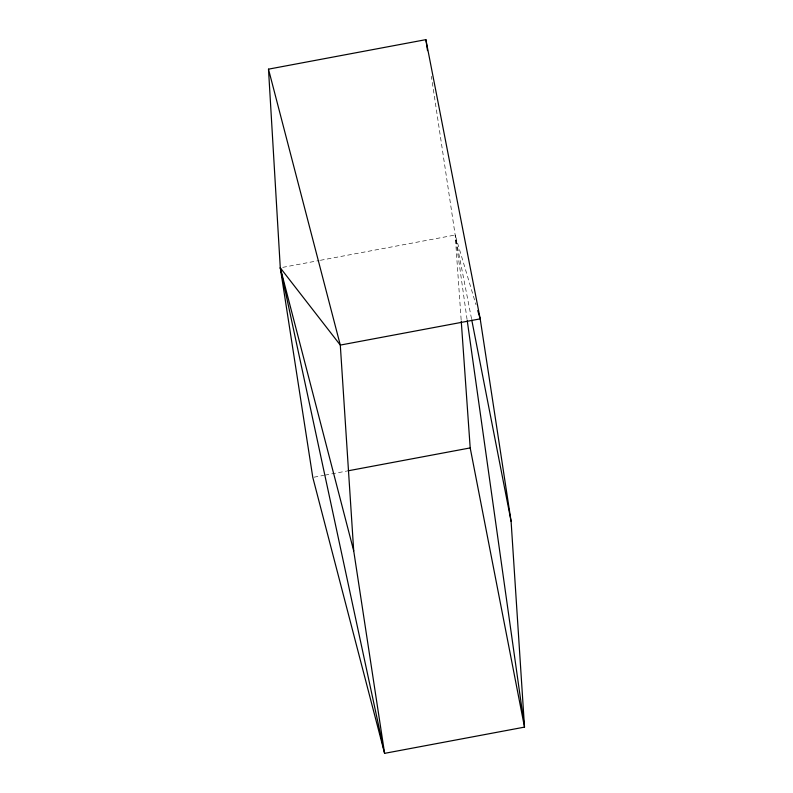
<?xml version="1.0" encoding="UTF-8"?>
<svg xmlns="http://www.w3.org/2000/svg" width="793" height="793" viewBox="0 0 793 793"><rect width="100%" height="100%" fill="white"/><g stroke="black" fill="none" stroke-linecap="round" stroke-linejoin="round"><path stroke-width="0.59" stroke-dasharray="3.96 2.97" d="M282.714 267.36L319.143 260.53M320.362 260.302L455.172 235.025L475.969 304.69M314.008 477.198L323.693 475.384M324.902 475.156L346.7 471.072M471.518 318.736L455.172 235.025L431.372 76.287M467.067 319.49L455.172 235.025L461.159 319.936"/><path stroke-width="1.19" d="M268.49 69.16L425.881 39.65L480.201 318.855L511.098 521.348L524.51 727.122L384.605 753.35L312.799 477.426L280.286 267.816L268.49 69.16L340.296 345.084L353.708 550.857L384.605 753.35L280.286 267.816L340.296 345.084L480.201 318.855L477.733 310.588M347.909 470.844L470.199 447.916L461.248 321.165M280.286 267.816L353.708 550.857M471.756 319.956L511.098 521.348M470.199 447.916L524.51 727.122L467.246 320.719M425.881 39.65L427.526 50.643"/></g></svg>
